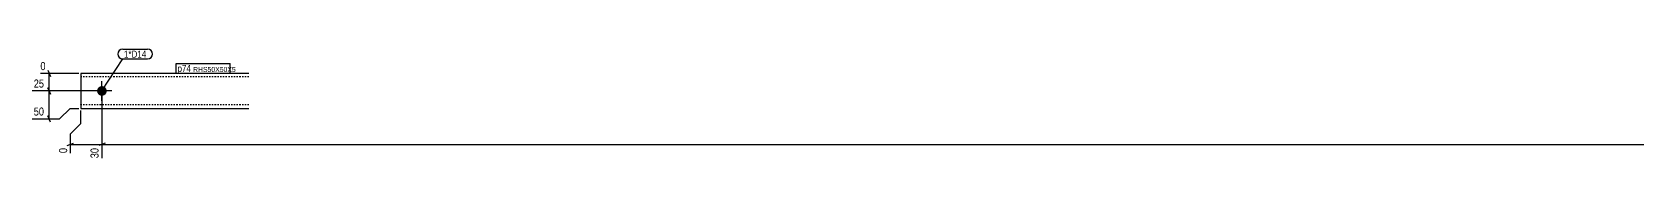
# Model space of a CAD drawing. Header units: millimetres. Extents: x 9 to 16194, y 7 to 180.
# Drawn here: x 11076 to 13374, y 21 to 180 of the extents above; entities that cross this region are included whole.
import ezdxf

# ---------------------------------------------------------------- set-up
doc = ezdxf.new("R2010")
doc.units = ezdxf.units.MM
doc.linetypes.add('DXK_LINE_DOT2', pattern=[3.9198, 1.9599, -1.9599])
for name, color, linetype in [('MÅLSÆTNING', 7, 'Continuous'), ('STÅL', 7, 'Continuous'), ('TEKST', 7, 'Continuous')]:
    doc.layers.add(name, color=color, linetype=linetype)
doc.styles.add('Arial Narrow', font='ARIALN.TTF', dxfattribs={"height": 0.2})

msp = doc.modelspace()

# ---------------------------------------------------------------- hatches: boundary and pattern name
at = {"layer": 'STÅL', "linetype": 'Continuous'}
msp.add_hatch(color=3, dxfattribs=at).paths.add_polyline_path([(11168.7, 119.8, -1), (11182.7, 119.8, -1)])

# ---------------------------------------------------------------- linework, layer by layer
at = {"layer": 'MÅLSÆTNING', "color": 7, "linetype": 'Continuous'}
for p, q in [((11142.7, 144.8), (11087.7, 144.8)), ((11098.3, 149.3), (11101.9, 140.3)), ((11100.1, 119.8), (11100.1, 144.8)), ((11172.7, 119.8), (11076, 119.8)), ((11172.7, 119.8), (11076, 119.8)), ((11101.9, 115.3), (11098.3, 124.3)), ((11098.3, 124.3), (11101.9, 115.3)), ((11100.1, 79.8), (11100.1, 119.8)), ((11175.7, 116.8), (11175.7, 23.6)), ((11175.7, 116.8), (11175.7, 23.6)), ((11115.1, 79.8), (11130.1, 94.8)), ((11130.1, 94.8), (11142.7, 94.8)), ((11076, 79.8), (11115.1, 79.8)), ((11101.9, 75.3), (11098.3, 84.3)), ((11130.7, 58.4), (11145.7, 73.4)), ((11145.7, 73.4), (11145.7, 91.8)), ((11130.7, 30.9), (11130.7, 58.4)), ((11126.2, 41.6), (11135.2, 45.2)), ((11130.7, 43.4), (11175.7, 43.4)), ((11180.2, 45.2), (11171.2, 41.6)), ((11180.2, 45.2), (11171.2, 41.6)), ((11175.7, 43.4), (13635.7, 43.4))]:
    msp.add_line(p, q, dxfattribs=at)
at = {"layer": 'STÅL', "color": 2, "linetype": 'Continuous'}
for p, q in [((11386.1, 144.8), (11145.7, 144.8)), ((11145.7, 144.8), (11145.7, 95.6)), ((11145.7, 95.6), (11145.7, 94.8)), ((11145.7, 94.8), (11386.1, 94.8))]:
    msp.add_line(p, q, dxfattribs=at)
at = {"layer": 'STÅL', "color": 7, "linetype": 'DXK_LINE_DOT2'}
for p, q in [((11386.1, 139.8), (11145.7, 139.8)), ((11145.7, 99.8), (11145.7, 100.2)), ((11386.1, 99.8), (11145.7, 99.8))]:
    msp.add_line(p, q, dxfattribs=at)
at = {"layer": 'STÅL', "color": 3, "linetype": 'Continuous'}
for p, q in [((11189.7, 119.8), (11161.7, 119.8)), ((11175.7, 105.8), (11175.7, 133.8))]:
    msp.add_line(p, q, dxfattribs=at)

# ---------------------------------------------------------------- wipeouts: each hides what was drawn before it
at = {"color": 0}
msp.add_wipeout([(11239.3, 167.3), (11239.3, 177.8), (11207.3, 177.8), (11207.3, 167.3)], dxfattribs=at).dxf.layer = 'TEKST'

# ---------------------------------------------------------------- next in the draw order: wipeouts: each hides what was drawn before it
at = {"color": 0, "linetype": 'Continuous'}
for points in [[(11097.4, 147.2), (11097.4, 164), (11085.3, 164), (11085.3, 147.2)], [(11095.2, 82.2), (11095.2, 99), (11075.8, 99), (11075.8, 82.2)], [(11128.3, 40.6), (11111.5, 40.6), (11111.5, 28.5), (11128.3, 28.5)], [(11173.3, 40.6), (11156.5, 40.6), (11156.5, 21.2), (11173.3, 21.2)]]:
    msp.add_wipeout(points, dxfattribs=at).dxf.layer = 'MÅLSÆTNING'
at = {"color": 0}
for points in [[(11239.3, 167.3), (11239.3, 177.8), (11207.3, 177.8), (11207.3, 167.3)], [(11303.1, 146.9), (11303.1, 157.4), (11283.9, 157.4), (11283.9, 146.9)]]:
    msp.add_wipeout(points, dxfattribs=at).dxf.layer = 'TEKST'

# ---------------------------------------------------------------- next in the draw order: linework, layer by layer
at = {"layer": 'TEKST', "color": 7, "linetype": 'Continuous'}
for p, q in [((11175.7, 119.8), (11205.5, 165.5)), ((11205.5, 179.6), (11241.1, 179.6)), ((11205.5, 165.5), (11241.1, 165.5))]:
    msp.add_line(p, q, dxfattribs=at)
for centre, start, end in [((11205.5, 172.5), 90, 270), ((11241.1, 172.5), 270, 90)]:
    msp.add_arc(centre, 7.05, start, end, dxfattribs=at)

# ---------------------------------------------------------------- next in the draw order: texts
at = {"layer": 'MÅLSÆTNING', "color": 3, "linetype": 'Continuous', "style": 'Arial Narrow'}
for s, height, p in [('0', 11.5, (11087.7, 149.6)), ('50', 11.45, (11078.2, 84.6))]:
    msp.add_text(s, height=height, dxfattribs=at).set_placement(p)
for s, height, p in [('0', 11.5, (11125.9, 30.9)), ('30', 11.45, (11170.9, 23.6))]:
    msp.add_text(s, height=height, rotation=90.0002, dxfattribs=at).set_placement(p)
at = {"layer": 'TEKST', "color": 3, "style": 'Arial Narrow'}
msp.add_text('1*D14', height=10.02, dxfattribs=at).set_placement((11207.3, 167.3))

# ---------------------------------------------------------------- next in the draw order: wipeouts: each hides what was drawn before it
at = {"color": 0}
msp.add_wipeout([(11303.1, 146.9), (11303.1, 157.4), (11283.9, 157.4), (11283.9, 146.9)], dxfattribs=at).dxf.layer = 'TEKST'

# ---------------------------------------------------------------- next in the draw order: linework, layer by layer
at = {"layer": 'TEKST', "color": 7, "linetype": 'Continuous'}
msp.add_line((11282.1, 145.1), (11282.1, 159.2), dxfattribs=at)

# ---------------------------------------------------------------- next in the draw order: wipeouts: each hides what was drawn before it
at = {"color": 0, "linetype": 'Continuous'}
msp.add_wipeout([(11095.2, 122.2), (11095.2, 139), (11075.8, 139), (11075.8, 122.2)], dxfattribs=at).dxf.layer = 'MÅLSÆTNING'
at = {"color": 0}
msp.add_wipeout([(11357.4, 146.9), (11357.4, 154.4), (11306.2, 154.4), (11306.2, 146.9)], dxfattribs=at).dxf.layer = 'TEKST'

# ---------------------------------------------------------------- next in the draw order: texts
at = {"layer": 'MÅLSÆTNING', "color": 3, "linetype": 'Continuous', "style": 'Arial Narrow'}
msp.add_text('25', height=11.45, dxfattribs=at).set_placement((11078.2, 124.6))

# ---------------------------------------------------------------- next in the draw order: wipeouts: each hides what was drawn before it
at = {"color": 0}
msp.add_wipeout([(11357.4, 146.9), (11357.4, 154.4), (11306.2, 154.4), (11306.2, 146.9)], dxfattribs=at).dxf.layer = 'TEKST'

# ---------------------------------------------------------------- next in the draw order: linework, layer by layer
at = {"layer": 'TEKST', "color": 7, "linetype": 'Continuous'}
for p, q in [((11282.1, 159.2), (11359.2, 159.2)), ((11282.1, 145.1), (11359.2, 145.1)), ((11359.2, 145.1), (11359.2, 159.2))]:
    msp.add_line(p, q, dxfattribs=at)

# ---------------------------------------------------------------- next in the draw order: texts
at = {"layer": 'TEKST', "color": 3, "style": 'Arial Narrow'}
for s, height, p in [('p74', 10.02, (11283.9, 146.9)), ('RHS50X50X5', 7.16, (11306.2, 146.9))]:
    msp.add_text(s, height=height, dxfattribs=at).set_placement(p)

doc.saveas('drawing.dxf')
